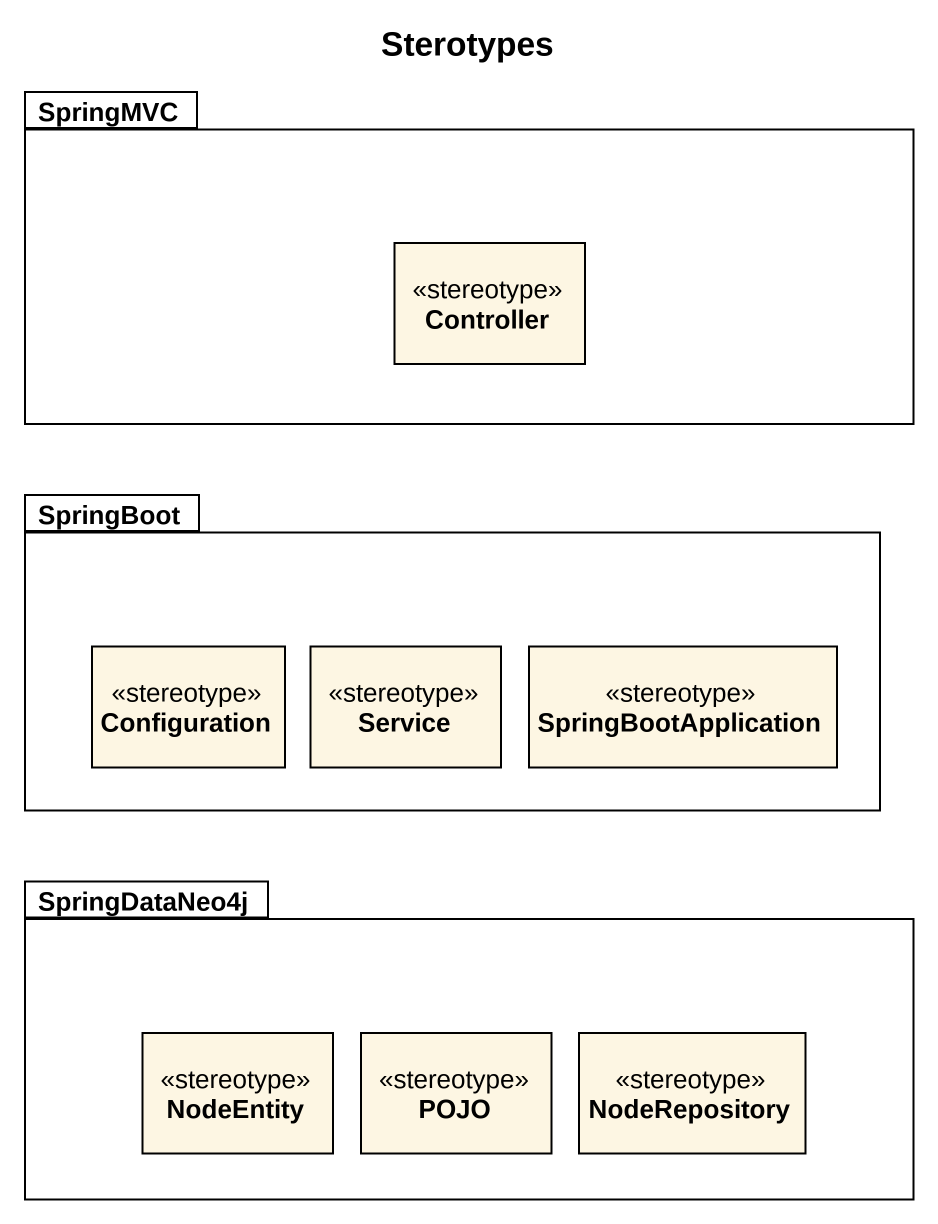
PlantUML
@startuml
title Sterotypes
hide circle
hide empty members
package SpringMVC {
  class Controller <<stereotype>>
}
package SpringBoot {
  class Configuration <<stereotype>>
  class Service <<stereotype>>
  class SpringBootApplication <<stereotype>>
}
package SpringDataNeo4j {
  class NodeEntity <<stereotype>>
  class POJO <<stereotype>>
  class NodeRepository <<stereotype>>
}
@enduml
